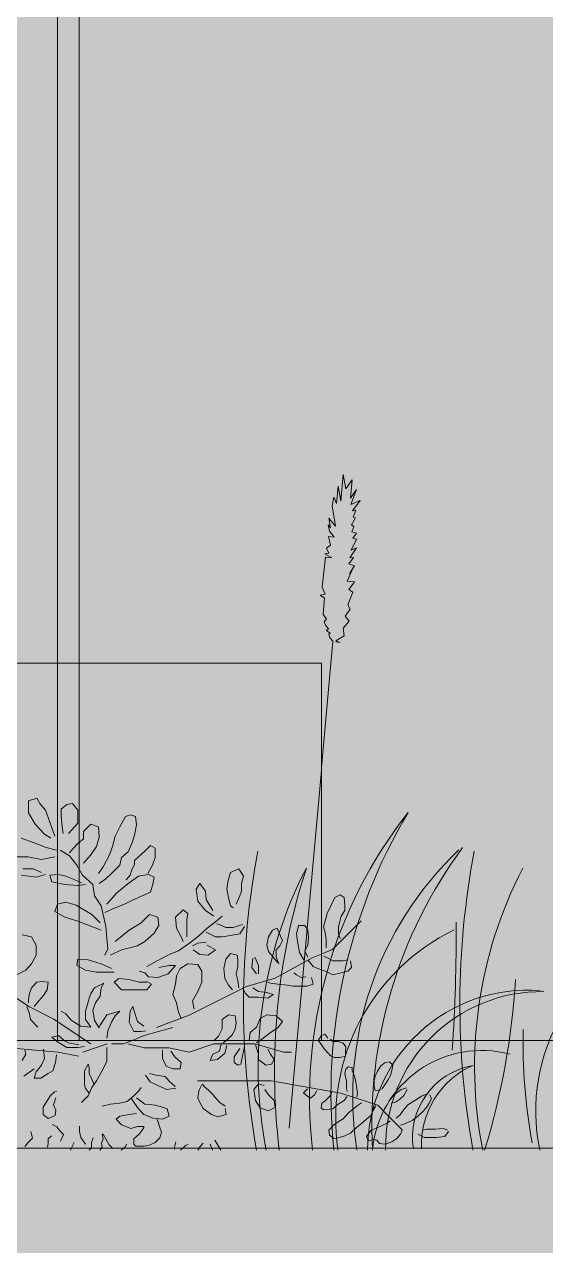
# Model space of a CAD drawing. Header units: centimetres. Extents: x -4381 to 5639, y -3920 to 4826.
# Drawn here: x 125.039 to 126.006, y 10.437 to 12.704 of the extents above; entities that cross this region are included whole.
import ezdxf
from ezdxf.xclip import XClip

# ---------------------------------------------------------------- set-up
doc = ezdxf.new("R2010")
doc.units = ezdxf.units.CM
doc.header["$MEASUREMENT"] = 0
doc.header["$XCLIPFRAME"] = 0
doc.set_wipeout_variables(frame=1)
doc.linetypes.add('Wipeout_Contour', pattern=[100, 0, -100])
for name, color, linetype, lineweight in [('0_Pen_No__1', 7, 'Continuous', 5), ('0_Pen_No__15', 214, 'Continuous', 5), ('Dalles_Pen_No__1', 7, 'Continuous', 5), ('Structural - Bearing_Pen_No__1', 7, 'Continuous', 5), ('Structural - Bearing_Pen_No__18', 9, 'Continuous', 5), ('Structural - Bearing_Pen_No__7', 7, 'Continuous', 5)]:
    doc.layers.add(name, color=color, linetype=linetype, lineweight=lineweight)
for name, color, linetype in [('Dalles', 7, 'Continuous'), ('Drawing & Figure', 7, 'Continuous'), ('Structural - Bearing', 7, 'Continuous')]:
    doc.layers.add(name, color=color, linetype=linetype)
for name, color, linetype, lineweight, true_color in [('MURS CLOTURE_Pen_No__181', 7, 'Continuous', 5, 0xddeaa8), ('Structural - Bearing_Pen_No__102', 7, 'Continuous', 5, 0xcccccc), ('Structural - Bearing_Pen_No__112', 7, 'Continuous', 5, 0xd5aaaa)]:
    doc.layers.add(name, color=color, linetype=linetype, lineweight=lineweight, true_color=true_color)

# ---------------------------------------------------------------- blocks, each defined once
blk = doc.blocks.new('Drawing_11_11', base_point=(474.0779, 10.6179))
at = {"color": 254, "linetype": 'Wipeout_Contour', "lineweight": 0, "ltscale": 1026.518215}
blk.add_wipeout([(125.1405, 13.7179), (125.1405, 11.5179), (125.5905, 11.5179), (125.5905, 10.8179), (128.2905, 10.8179), (128.2905, 10.6179), (131.6905, 10.6179), (131.6905, 13.7179)], dxfattribs=at).dxf.layer = 'Structural - Bearing'
at = {"layer": 'Structural - Bearing_Pen_No__112', "linetype": 'Continuous', "ltscale": 10}
blk.add_hatch(color=256, dxfattribs=at).paths.add_polyline_path([(125.1405, 13.7179), (125.1405, 11.5179), (125.5905, 11.5179), (125.5905, 10.8179), (128.2905, 10.8179), (128.2905, 10.6179), (131.6905, 10.6179), (131.6905, 13.7179)])
at = {"layer": '0_Pen_No__1', "linetype": 'Continuous', "ltscale": 10}
for p, q in [((125.6252, 11.0882), (125.6149, 11.083)), ((125.6322, 11.083), (125.6252, 11.0882)), ((125.6149, 11.083), (125.608, 11.0675)), ((125.6339, 11.0692), (125.6322, 11.083)), ((125.6339, 11.0588), (125.6339, 11.0692)), ((125.6643, 11.0399), (125.611, 10.9867)), ((125.6235, 11.0364), (125.627, 11.0484)), ((125.627, 11.0484), (125.6339, 11.0588)), ((125.6218, 11.0294), (125.6235, 11.0364)), ((125.6218, 11.0156), (125.6218, 11.0294)), ((125.6252, 11.007), (125.6218, 11.0156)), ((125.6114, 10.9655), (125.6028, 10.9707)), ((125.6201, 10.9655), (125.6114, 10.9655)), ((125.6304, 10.9655), (125.6201, 10.9655)), ((125.6391, 10.9672), (125.6304, 10.9655)), ((125.646, 10.9534), (125.6391, 10.9465)), ((125.6442, 10.9655), (125.646, 10.9534)), ((125.627, 10.9431), (125.6114, 10.9396)), ((125.6391, 10.9465), (125.627, 10.9431))]:
    blk.add_line(p, q, dxfattribs=at)
at = {"layer": '0_Pen_No__15', "linetype": 'Continuous', "ltscale": 10, "flags": 128}
blk.add_lwpolyline([(125.6116, 11.5588), (125.6058, 11.5655), (125.604, 11.5719), (125.6064, 11.5737), (125.5994, 11.5787), (125.6035, 11.582), (125.5977, 11.589), (125.5956, 11.595), (125.5998, 11.6008), (125.5933, 11.6087), (125.5958, 11.639), (125.5881, 11.6446), (125.5974, 11.6461), (125.5914, 11.6593), (125.5978, 11.7147), (125.6097, 11.7136), (125.5964, 11.721), (125.6038, 11.7223), (125.5996, 11.7316), (125.6069, 11.7375), (125.6035, 11.7533), (125.6137, 11.7523), (125.6051, 11.7633), (125.6026, 11.7751), (125.6071, 11.7695), (125.6042, 11.7875), (125.6163, 11.7727), (125.6101, 11.8102), (125.6134, 11.8264), (125.6183, 11.8148), (125.6214, 11.8466), (125.626, 11.8188), (125.6309, 11.8684), (125.6353, 11.8417), (125.6473, 11.8584), (125.644, 11.8248), (125.6554, 11.8408), (125.6448, 11.8125), (125.6622, 11.8204), (125.6482, 11.8008), (125.6544, 11.8025), (125.6489, 11.7894), (125.6533, 11.7878), (125.6462, 11.7748), (125.6504, 11.7718), (125.6466, 11.7618), (125.6553, 11.7595), (125.6486, 11.7501), (125.6555, 11.7482), (125.6454, 11.7277), (125.6551, 11.7322), (125.643, 11.714), (125.6495, 11.7141), (125.6413, 11.7027), (125.6519, 11.6987), (125.6426, 11.6847), (125.6473, 11.6917), (125.6383, 11.6706), (125.6514, 11.6693), (125.6413, 11.6552), (125.6484, 11.6501), (125.6395, 11.6264), (125.6437, 11.6182), (125.6344, 11.6052), (125.6419, 11.5961), (125.6303, 11.5833), (125.6327, 11.5689), (125.617, 11.5599), (125.6248, 11.5568), (125.6168, 11.5575)], dxfattribs=at)
at = {"color": 254, "linetype": 'Wipeout_Contour', "lineweight": 0, "ltscale": 503.032935}
blk.add_wipeout([(125.1005, 13.6779), (125.1005, 11.5179), (125.1405, 11.5179), (125.1405, 13.6779)], dxfattribs=at).dxf.layer = 'Structural - Bearing'
at = {"color": 254, "linetype": 'Wipeout_Contour', "lineweight": 0, "ltscale": 493.826458}
blk.add_wipeout([(117.9905, 10.6179), (127.9905, 10.6179), (127.9905, 10.8179), (117.9905, 10.8179)], dxfattribs=at).dxf.layer = 'Structural - Bearing'
at = {"layer": 'Dalles', "linetype": 'Continuous', "lineweight": 0, "ltscale": 10, "true_color": 0x000000}
blk.add_hatch(color=18, dxfattribs=at).paths.add_polyline_path([(128.2905, 10.6179), (117.6905, 10.6179), (117.6905, 10.3179), (128.2905, 10.3179)])
at = {"layer": 'Structural - Bearing_Pen_No__102', "linetype": 'Continuous', "ltscale": 10}
blk.add_hatch(color=256, dxfattribs=at).paths.add_polyline_path([(117.9905, 10.6179), (127.9905, 10.6179), (127.9905, 10.8179), (117.9905, 10.8179)])
at = {"layer": 'Structural - Bearing_Pen_No__18', "linetype": 'Continuous', "ltscale": 10}
blk.add_hatch(color=256, dxfattribs=at).paths.add_polyline_path([(125.1005, 13.6779), (125.1005, 11.5179), (125.1405, 11.5179), (125.1405, 13.6779)])
at = {"layer": '0_Pen_No__1', "linetype": 'Continuous', "ltscale": 10}
for p, q in [((125.6071, 10.8201), (125.6122, 10.8161)), ((125.6122, 10.8161), (125.6214, 10.8161)), ((125.6214, 10.8161), (125.6306, 10.813)), ((125.6306, 10.813), (125.6357, 10.8058)), ((125.1015, 10.7964), (125.0103, 10.804)), ((125.0347, 10.7806), (125.0416, 10.7927)), ((125.0416, 10.7927), (125.0399, 10.7996)), ((125.0762, 10.7841), (125.0744, 10.8014)), ((125.0986, 10.791), (125.0969, 10.7772)), ((125.1395, 10.7888), (125.1015, 10.7964)), ((125.1176, 10.8048), (125.1383, 10.8048)), ((125.1918, 10.8048), (125.1918, 10.7789)), ((125.3068, 10.804), (125.2612, 10.804)), ((125.2955, 10.7841), (125.2955, 10.7996)), ((125.3449, 10.7964), (125.3068, 10.804)), ((125.311, 10.7979), (125.3179, 10.7875)), ((125.3835, 10.7806), (125.3887, 10.7927)), ((125.3887, 10.7927), (125.4008, 10.7979)), ((125.4111, 10.7945), (125.3973, 10.7824)), ((125.4284, 10.7875), (125.4388, 10.8031)), ((125.4733, 10.7824), (125.4733, 10.7927)), ((125.4906, 10.8014), (125.4957, 10.7927)), ((125.4957, 10.7927), (125.5027, 10.7824)), ((125.535, 10.7964), (125.5198, 10.7964)), ((125.603, 10.7945), (125.5958, 10.8017)), ((125.6071, 10.7894), (125.603, 10.7945)), ((125.6357, 10.8058), (125.6347, 10.7966)), ((125.6347, 10.7966), (125.6347, 10.7884)), ((125.0606, 10.7599), (125.071, 10.772)), ((125.071, 10.772), (125.0762, 10.7841)), ((125.0969, 10.7772), (125.0917, 10.7616)), ((125.1573, 10.7737), (125.1504, 10.7616)), ((125.159, 10.7685), (125.1573, 10.7737)), ((125.159, 10.7634), (125.159, 10.7685)), ((125.1918, 10.7789), (125.1815, 10.7582)), ((125.3024, 10.7703), (125.2955, 10.7841)), ((125.3144, 10.7651), (125.3024, 10.7703)), ((125.3179, 10.7875), (125.33, 10.7772)), ((125.33, 10.7772), (125.3283, 10.7651)), ((125.3973, 10.7824), (125.3835, 10.7806)), ((125.4284, 10.7772), (125.4284, 10.7875)), ((125.4353, 10.772), (125.4284, 10.7772)), ((125.4405, 10.7737), (125.4353, 10.772)), ((125.4439, 10.7893), (125.4405, 10.7737)), ((125.4871, 10.772), (125.4733, 10.7824)), ((125.4975, 10.7737), (125.4871, 10.772)), ((125.5027, 10.7824), (125.4975, 10.7737)), ((125.6153, 10.7863), (125.6071, 10.7894)), ((125.6245, 10.7863), (125.6153, 10.7863)), ((125.6347, 10.7884), (125.6245, 10.7863)), ((125.6398, 10.7689), (125.6357, 10.7648)), ((125.647, 10.7679), (125.6398, 10.7689)), ((125.647, 10.7607), (125.647, 10.7679)), ((125.7002, 10.771), (125.6941, 10.7607)), ((125.7084, 10.7771), (125.7002, 10.771)), ((125.7166, 10.7781), (125.7084, 10.7771)), ((125.7228, 10.772), (125.7166, 10.7781)), ((125.7207, 10.7618), (125.7228, 10.772)), ((125.0572, 10.7651), (125.0382, 10.7513)), ((125.0572, 10.7478), (125.0606, 10.7599)), ((125.0693, 10.7478), (125.0572, 10.7478)), ((125.0831, 10.7564), (125.0693, 10.7478)), ((125.0917, 10.7616), (125.0831, 10.7564)), ((125.1504, 10.7616), (125.1504, 10.753)), ((125.1504, 10.753), (125.1504, 10.7357)), ((125.159, 10.7564), (125.159, 10.7634)), ((125.1642, 10.7461), (125.159, 10.7564)), ((125.1677, 10.7374), (125.1642, 10.7461)), ((125.1815, 10.7582), (125.1729, 10.7426)), ((125.2723, 10.7408), (125.2638, 10.7535)), ((125.2836, 10.7535), (125.2709, 10.7563)), ((125.3005, 10.7507), (125.2836, 10.7535)), ((125.3075, 10.7422), (125.3005, 10.7507)), ((125.3283, 10.7651), (125.3144, 10.7651)), ((125.6357, 10.7648), (125.6337, 10.7566)), ((125.6337, 10.7566), (125.6347, 10.7505)), ((125.6347, 10.7505), (125.6368, 10.7423)), ((125.6511, 10.7536), (125.647, 10.7607)), ((125.6531, 10.7474), (125.6511, 10.7536)), ((125.6542, 10.7402), (125.6531, 10.7474)), ((125.69, 10.7515), (125.688, 10.7433)), ((125.6941, 10.7607), (125.69, 10.7515)), ((125.7135, 10.7443), (125.7187, 10.7525)), ((125.7187, 10.7525), (125.7207, 10.7618)), ((125.0877, 10.7154), (125.0947, 10.7225)), ((125.0947, 10.7225), (125.0989, 10.7239)), ((125.1504, 10.7357), (125.1521, 10.7288)), ((125.1521, 10.7288), (125.159, 10.7202)), ((125.1642, 10.7305), (125.1573, 10.715)), ((125.1729, 10.7426), (125.1642, 10.7305)), ((125.2506, 10.7236), (125.2419, 10.715)), ((125.2557, 10.7305), (125.2506, 10.7236)), ((125.2878, 10.7337), (125.2723, 10.7408)), ((125.3033, 10.7267), (125.2878, 10.7337)), ((125.3202, 10.7295), (125.3033, 10.7267)), ((125.3188, 10.7323), (125.3075, 10.7422)), ((125.4133, 10.7431), (125.3601, 10.7431)), ((125.3611, 10.7112), (125.3625, 10.7239)), ((125.3625, 10.7239), (125.3639, 10.7267)), ((125.3639, 10.7267), (125.3681, 10.7352)), ((125.3737, 10.7309), (125.3695, 10.7366)), ((125.3808, 10.7253), (125.3737, 10.7309)), ((125.3892, 10.7168), (125.3808, 10.7253)), ((125.497, 10.7431), (125.4133, 10.7431)), ((125.4647, 10.7271), (125.4733, 10.7374)), ((125.4681, 10.7063), (125.4647, 10.7271)), ((125.4733, 10.7374), (125.4837, 10.734)), ((125.4854, 10.7271), (125.4923, 10.7167)), ((125.6262, 10.7203), (125.497, 10.7431)), ((125.5569, 10.7208), (125.5641, 10.7279)), ((125.5815, 10.7249), (125.5774, 10.7167)), ((125.6071, 10.7157), (125.6102, 10.7228)), ((125.6368, 10.7423), (125.6368, 10.7341)), ((125.6368, 10.7341), (125.6368, 10.7269)), ((125.6368, 10.7269), (125.6388, 10.7228)), ((125.6552, 10.7331), (125.6542, 10.7402)), ((125.6572, 10.7197), (125.6552, 10.7331)), ((125.688, 10.7433), (125.688, 10.732)), ((125.688, 10.732), (125.69, 10.7249)), ((125.69, 10.7249), (125.7013, 10.7259)), ((125.7023, 10.7279), (125.7084, 10.7361)), ((125.7084, 10.7361), (125.7135, 10.7443)), ((125.7381, 10.7269), (125.7289, 10.7197)), ((125.7484, 10.73), (125.7381, 10.7269)), ((125.7494, 10.7269), (125.7432, 10.7157)), ((125.0736, 10.6943), (125.082, 10.707)), ((125.082, 10.707), (125.0877, 10.7154)), ((125.0975, 10.7112), (125.0933, 10.6985)), ((125.1573, 10.715), (125.1452, 10.7029)), ((125.1988, 10.6994), (125.1832, 10.696)), ((125.216, 10.7012), (125.1988, 10.6994)), ((125.2298, 10.7046), (125.216, 10.7012)), ((125.2419, 10.715), (125.2298, 10.7046)), ((125.2436, 10.7012), (125.2367, 10.7115)), ((125.2506, 10.6908), (125.2436, 10.7012)), ((125.2471, 10.7115), (125.2626, 10.6994)), ((125.2626, 10.6994), (125.2816, 10.6977)), ((125.3653, 10.7013), (125.3611, 10.7112)), ((125.3709, 10.6914), (125.3653, 10.7013)), ((125.3935, 10.7112), (125.3892, 10.7168)), ((125.4019, 10.7027), (125.3935, 10.7112)), ((125.4118, 10.6957), (125.4019, 10.7027)), ((125.4768, 10.6925), (125.4681, 10.7063)), ((125.4923, 10.7167), (125.5027, 10.7063)), ((125.5027, 10.7063), (125.5044, 10.6942)), ((125.5651, 10.7136), (125.5569, 10.7208)), ((125.5702, 10.7105), (125.5651, 10.7136)), ((125.5774, 10.7167), (125.5702, 10.7105)), ((125.5897, 10.6921), (125.5907, 10.7013)), ((125.5907, 10.7013), (125.5968, 10.7054)), ((125.5968, 10.7054), (125.602, 10.7105)), ((125.602, 10.7105), (125.6071, 10.7157)), ((125.6327, 10.7064), (125.6214, 10.6993)), ((125.6947, 10.6975), (125.6262, 10.7203)), ((125.6378, 10.7136), (125.6327, 10.7064)), ((125.6562, 10.7126), (125.6572, 10.7197)), ((125.6572, 10.6972), (125.6644, 10.7023)), ((125.7228, 10.7136), (125.7156, 10.7054)), ((125.7279, 10.7034), (125.7197, 10.7013)), ((125.7289, 10.7197), (125.7228, 10.7136)), ((125.735, 10.7085), (125.7279, 10.7034)), ((125.7432, 10.7157), (125.735, 10.7085)), ((125.7637, 10.7064), (125.7504, 10.6982)), ((125.776, 10.7146), (125.7637, 10.7064)), ((125.7862, 10.7187), (125.776, 10.7146)), ((125.7903, 10.7013), (125.7852, 10.6931)), ((125.7944, 10.7095), (125.7903, 10.7013)), ((125.7913, 10.7167), (125.7944, 10.7095)), ((125.0736, 10.6802), (125.0736, 10.6943)), ((125.0834, 10.6731), (125.0736, 10.6802)), ((125.0961, 10.6787), (125.0834, 10.6731)), ((125.0933, 10.6985), (125.0975, 10.6886)), ((125.0975, 10.6886), (125.0961, 10.6787)), ((125.216, 10.677), (125.2091, 10.6718)), ((125.2333, 10.6804), (125.216, 10.677)), ((125.2471, 10.6822), (125.2333, 10.6804)), ((125.2609, 10.6804), (125.2506, 10.6908)), ((125.2782, 10.6735), (125.2609, 10.6804)), ((125.2816, 10.6977), (125.2955, 10.6942)), ((125.2955, 10.6942), (125.3041, 10.6908)), ((125.3075, 10.677), (125.2955, 10.6718)), ((125.3041, 10.6908), (125.3075, 10.677)), ((125.3864, 10.6802), (125.3709, 10.6914)), ((125.3977, 10.6759), (125.3864, 10.6802)), ((125.4132, 10.6802), (125.3977, 10.6759)), ((125.4118, 10.6914), (125.4132, 10.6802)), ((125.4923, 10.6873), (125.4768, 10.6925)), ((125.5044, 10.6942), (125.4923, 10.6873)), ((125.5948, 10.689), (125.5897, 10.6921)), ((125.6112, 10.6911), (125.5948, 10.689)), ((125.6214, 10.6993), (125.6112, 10.6911)), ((125.6306, 10.6726), (125.6409, 10.6839)), ((125.6409, 10.6839), (125.6491, 10.69)), ((125.6491, 10.69), (125.6572, 10.6972)), ((125.6818, 10.6788), (125.6736, 10.6716)), ((125.6869, 10.689), (125.6818, 10.6788)), ((125.691, 10.6962), (125.6869, 10.689)), ((125.7099, 10.6823), (125.6947, 10.6975)), ((125.7403, 10.6518), (125.7099, 10.6823)), ((125.7361, 10.6798), (125.7289, 10.6736)), ((125.7422, 10.688), (125.7361, 10.6798)), ((125.7504, 10.6982), (125.7422, 10.688)), ((125.777, 10.6849), (125.7688, 10.6767)), ((125.7852, 10.6931), (125.777, 10.6849)), ((125.0989, 10.6576), (125.0905, 10.6618)), ((125.106, 10.6491), (125.0989, 10.6576)), ((125.1412, 10.6491), (125.1412, 10.659)), ((125.2091, 10.6718), (125.2195, 10.6614)), ((125.2195, 10.6614), (125.2367, 10.6545)), ((125.2367, 10.6545), (125.2488, 10.658)), ((125.2488, 10.658), (125.2609, 10.658)), ((125.2609, 10.6562), (125.2575, 10.6511)), ((125.2609, 10.658), (125.2609, 10.6562)), ((125.2955, 10.6718), (125.2782, 10.6735)), ((125.2868, 10.6683), (125.2851, 10.6718)), ((125.2903, 10.6562), (125.2868, 10.6683)), ((125.2937, 10.6476), (125.2903, 10.6562)), ((125.604, 10.6511), (125.6132, 10.6614)), ((125.6132, 10.6614), (125.6214, 10.6665)), ((125.6214, 10.6665), (125.6306, 10.6726)), ((125.6552, 10.6562), (125.6439, 10.646)), ((125.6644, 10.6634), (125.6552, 10.6562)), ((125.6736, 10.6716), (125.6644, 10.6634)), ((125.6828, 10.6511), (125.6921, 10.6552)), ((125.6921, 10.6552), (125.7043, 10.6603)), ((125.7043, 10.6603), (125.7125, 10.6644)), ((125.7125, 10.6644), (125.7176, 10.6685)), ((125.7463, 10.6634), (125.7371, 10.6603)), ((125.7586, 10.6695), (125.7463, 10.6634)), ((125.7688, 10.6767), (125.7586, 10.6695)), ((125.8159, 10.6542), (125.8016, 10.6532)), ((125.8251, 10.6511), (125.8159, 10.6542)), ((125.0538, 10.6364), (125.0454, 10.628)), ((125.051, 10.6491), (125.0538, 10.6364)), ((125.0891, 10.6407), (125.0834, 10.635)), ((125.0834, 10.635), (125.0834, 10.6266)), ((125.1116, 10.6435), (125.106, 10.6491)), ((125.106, 10.6308), (125.1116, 10.6435)), ((125.144, 10.6379), (125.1412, 10.6491)), ((125.1525, 10.6252), (125.144, 10.6379)), ((125.1666, 10.6368), (125.1638, 10.6283)), ((125.1849, 10.6353), (125.1821, 10.6269)), ((125.1849, 10.6438), (125.1835, 10.6438)), ((125.1835, 10.6438), (125.1849, 10.6353)), ((125.1905, 10.6339), (125.1849, 10.6438)), ((125.1962, 10.6241), (125.1905, 10.6339)), ((125.2523, 10.6441), (125.2419, 10.6355)), ((125.2419, 10.6355), (125.2419, 10.6251)), ((125.2575, 10.6511), (125.2523, 10.6441)), ((125.2816, 10.6286), (125.2903, 10.6372)), ((125.2903, 10.6372), (125.2937, 10.6476)), ((125.4033, 10.6142), (125.3923, 10.6325)), ((125.605, 10.6419), (125.604, 10.6511)), ((125.6132, 10.6357), (125.605, 10.6419)), ((125.6214, 10.6368), (125.6132, 10.6357)), ((125.6337, 10.6409), (125.6214, 10.6368)), ((125.6439, 10.646), (125.6337, 10.6409)), ((125.6736, 10.6398), (125.6828, 10.6511)), ((125.6777, 10.6316), (125.6736, 10.6398)), ((125.6869, 10.6337), (125.6777, 10.6316)), ((125.6931, 10.6327), (125.6869, 10.6337)), ((125.6982, 10.6265), (125.6931, 10.6327)), ((125.7299, 10.6357), (125.7207, 10.6296)), ((125.7371, 10.6439), (125.7299, 10.6357)), ((125.7402, 10.6511), (125.7371, 10.6439)), ((125.7811, 10.6378), (125.7699, 10.6439)), ((125.7862, 10.6532), (125.778, 10.6511)), ((125.8036, 10.6378), (125.7811, 10.6378)), ((125.8016, 10.6532), (125.7862, 10.6532)), ((125.819, 10.6398), (125.8036, 10.6378)), ((125.8262, 10.6491), (125.819, 10.6398)), ((125.0454, 10.628), (125.0398, 10.6209)), ((125.0834, 10.6266), (125.082, 10.6195)), ((125.1271, 10.6198), (125.1243, 10.6142)), ((125.1314, 10.6283), (125.1271, 10.6198)), ((125.1638, 10.6184), (125.1595, 10.6142)), ((125.1638, 10.6283), (125.1638, 10.6184)), ((125.1835, 10.6198), (125.1793, 10.6142)), ((125.1821, 10.6269), (125.1835, 10.6198)), ((125.2032, 10.617), (125.1962, 10.6241)), ((125.2258, 10.6198), (125.2187, 10.6142)), ((125.2286, 10.6255), (125.2258, 10.6198)), ((125.2419, 10.6251), (125.2454, 10.6217)), ((125.2454, 10.6217), (125.2609, 10.6217)), ((125.2609, 10.6217), (125.2713, 10.6234)), ((125.2713, 10.6234), (125.2816, 10.6286)), ((125.3202, 10.6294), (125.3174, 10.6195)), ((125.3174, 10.6195), (125.3174, 10.6153)), ((125.3371, 10.6223), (125.329, 10.6142)), ((125.3427, 10.6252), (125.3371, 10.6223)), ((125.3653, 10.6212), (125.3611, 10.6142)), ((125.3709, 10.6269), (125.3653, 10.6212)), ((125.3838, 10.6255), (125.3881, 10.6142)), ((125.7084, 10.6255), (125.6982, 10.6265)), ((125.7207, 10.6296), (125.7084, 10.6255))]:
    blk.add_line(p, q, dxfattribs=at)
for centre, radius, start, end in [((126.631, 10.7192), 1.0231, 149.3255, 185.8883), ((126.5463, 10.664), 0.8624, 143.5842, 183.3095), ((126.2784, 10.7136), 0.6301, 133.3945, 189.0738), ((127.3698, 10.8851), 1.5226, 169.2468, 190.2491), ((126.6779, 10.7694), 0.8034, 152.7073, 191.136), ((126.0075, 10.6717), 0.3908, 115.9347, 188.4586), ((122.9565, 11.0057), 2.8837, 355.903, 0.6361), ((126.339, 10.6869), 0.351, 106.6848, 191.9517), ((124.5936, 11.0128), 1.3593, 342.9492, 356.5512), ((125.974, 10.6133), 0.2982, 85.7403, 179.837), ((125.999, 10.6189), 0.2897, 89.2291, 180.9292), ((127.0279, 10.8161), 1.0635, 178.8205, 190.2047), ((125.8878, 10.5955), 0.2038, 75.0609, 174.7339), ((125.8957, 10.6373), 0.1364, 100.1696, 188.833), ((125.9358, 10.6251), 0.1599, 113.6494, 183.1056)]:
    blk.add_arc(centre, radius, start, end, dxfattribs=at)
at = {"layer": 'Dalles_Pen_No__1', "linetype": 'Continuous', "ltscale": 10}
blk.add_line((127.9905, 10.6179), (117.9905, 10.6179), dxfattribs=at)
at = {"color": 254, "linetype": 'Wipeout_Contour', "lineweight": 0, "ltscale": 502.732726}
blk.add_wipeout([(125.0005, 11.5179), (125.1005, 11.5179), (125.1005, 13.5779), (125.0005, 13.5779)], dxfattribs=at).dxf.layer = 'Structural - Bearing'
at = {"layer": 'Structural - Bearing_Pen_No__18', "linetype": 'Continuous', "ltscale": 10}
blk.add_hatch(color=256, dxfattribs=at).paths.add_polyline_path([(125.0005, 11.5179), (125.1005, 11.5179), (125.1005, 13.5779), (125.0005, 13.5779)])
at = {"color": 254, "linetype": 'Wipeout_Contour', "lineweight": 0, "ltscale": 608.336316}
blk.add_wipeout([(117.6905, 10.8179), (118.939, 10.8179), (125.5905, 10.8179), (125.5905, 11.5179), (117.6905, 11.5179)], dxfattribs=at).dxf.layer = 'Structural - Bearing'
at = {"layer": 'MURS CLOTURE_Pen_No__181', "linetype": 'Continuous', "lineweight": 0, "ltscale": 10, "true_color": 0xdfe9b8}
h = blk.add_hatch(color=254, dxfattribs=at)
h.paths.add_polyline_path([(125.8201, 10.6363), (125.8159, 10.6542), (125.8032, 10.683), (125.7791, 10.733), (125.7464, 10.7657), (125.6517, 10.8096), (125.5901, 10.827), (125.5817, 10.8168), (125.5389, 10.8077), (125.4665, 10.8116), (125.5057, 10.8347), (125.5174, 10.8521), (125.4888, 10.8653), (125.418, 10.8653), (125.3307, 10.8173), (125.3539, 10.8474), (125.409, 10.8784), (125.4888, 10.9068), (125.5932, 10.9206), (125.6428, 10.9502), (125.6715, 11.0032), (125.6715, 11.0626), (125.6373, 11.0968), (125.608, 11.0675), (125.5433, 11.0419), (125.4954, 11.0158), (125.4219, 10.986), (125.4142, 10.9963), (125.4474, 11.0294), (125.4365, 11.0514), (125.4422, 11.0858), (125.4422, 11.1283), (125.43, 11.1334), (125.3703, 11.116), (125.3482, 11.0752), (125.3196, 11.0467), (125.3031, 10.9752), (125.2685, 10.9705), (125.2685, 11.0071), (125.2808, 11.0299), (125.2758, 11.0504), (125.262, 11.0426), (125.2128, 11.0316), (125.2128, 11.0505), (125.2549, 11.0695), (125.2816, 11.0962), (125.2799, 11.121), (125.2928, 11.1642), (125.2592, 11.1848), (125.2541, 11.2089), (125.2506, 11.2321), (125.2395, 11.2511), (125.216, 11.2143), (125.193, 11.2027), (125.1775, 11.2278), (125.134, 11.2504), (125.0759, 11.2674), (125.034, 11.2568), (125.0105, 11.1951), (125.0105, 11.1528), (125.0513, 11.1222), (125.0854, 11.1048), (125.1678, 11.096), (125.1362, 11.0772), (125.1003, 11.0709), (125.0952, 11.0571), (125.1264, 11.0429), (125.165, 11.0289), (125.1861, 11.0092), (125.1758, 10.9705), (125.1336, 10.9705), (125.1418, 10.9468), (125.1672, 10.9214), (125.1556, 10.8826), (125.149, 10.8441), (125.1, 10.893), (125.0819, 10.9167), (125.0682, 10.9361), (125.0622, 10.9602), (125.0606, 10.9759), (125.0568, 11.0017), (125.0389, 11.023), (124.9924, 11.0351), (124.9583, 11.0286), (124.9673, 11.065), (124.9438, 11.1), (124.9038, 11.1401), (124.841, 11.159), (124.8048, 11.175), (124.7196, 11.2193), (124.6946, 11.175), (124.6859, 11.1279), (124.7489, 11.1108), (124.7265, 11.0724), (124.7342, 11.0247), (124.7879, 10.9507), (124.819, 10.9448), (124.8869, 10.9615), (124.9162, 10.9675), (124.9035, 10.9258), (124.8978, 10.9143), (124.9342, 10.9143), (124.9549, 10.9125), (124.9712, 10.8918), (124.9816, 10.878), (124.9682, 10.8793), (124.9821, 10.8724), (124.9468, 10.8724), (124.8625, 10.8724), (124.7738, 10.8466), (124.7592, 10.7872), (124.7489, 10.7209), (124.7953, 10.701), (124.8362, 10.696), (124.8644, 10.696), (124.9063, 10.7083), (125.0423, 10.6957), (125.0109, 10.6734), (124.9513, 10.6527), (124.9513, 10.6134), (125.1139, 10.6134), (125.1275, 10.6041), (125.1897, 10.6015), (125.3076, 10.6134), (125.3702, 10.6134), (125.3815, 10.6134), (125.4193, 10.6541), (125.4183, 10.6578), (125.4478, 10.6932), (125.4824, 10.6702), (125.5356, 10.7084), (125.5796, 10.6863), (125.6035, 10.6302), (125.6923, 10.6203), (125.7714, 10.6261)])
h.paths.add_polyline_path([(125.4023, 10.6647), (125.3923, 10.6325), (125.3556, 10.6446), (125.3284, 10.6719), (125.3284, 10.7214), (125.3413, 10.7307), (125.3485, 10.725), (125.3635, 10.6905)], flags=0)
h.paths.add_polyline_path([(125.1395, 10.7888), (125.1155, 10.7478), (125.0989, 10.7239), (125.0652, 10.7239), (125.0742, 10.7526), (125.0917, 10.7616)], flags=0)
at = {"layer": 'Structural - Bearing_Pen_No__102', "linetype": 'Continuous', "ltscale": 10}
blk.add_hatch(color=256, dxfattribs=at).paths.add_polyline_path([(117.6905, 10.8179), (118.939, 10.8179), (125.5905, 10.8179), (125.5905, 11.5179), (117.6905, 11.5179)])
at = {"layer": '0_Pen_No__1', "linetype": 'Continuous', "ltscale": 10}
for p, q in [((125.6116, 11.5588), (125.5306, 10.6553)), ((125.0623, 11.2679), (125.0468, 11.2627)), ((125.0675, 11.2575), (125.0623, 11.2679)), ((125.0468, 11.2627), (125.0468, 11.2402)), ((125.0779, 11.2454), (125.0675, 11.2575)), ((125.0865, 11.223), (125.0779, 11.2454)), ((125.1176, 11.2558), (125.1072, 11.2471)), ((125.1072, 11.2471), (125.1072, 11.235)), ((125.128, 11.2575), (125.1176, 11.2558)), ((125.1383, 11.2454), (125.128, 11.2575)), ((125.1383, 11.2212), (125.1383, 11.2454)), ((125.0468, 11.2402), (125.0589, 11.2195)), ((125.0952, 11.197), (125.0865, 11.223)), ((125.1072, 11.235), (125.109, 11.2143)), ((125.1211, 11.2022), (125.1383, 11.2212)), ((125.216, 11.2143), (125.2264, 11.2333)), ((125.2264, 11.2333), (125.235, 11.2368)), ((125.235, 11.2368), (125.2454, 11.2333)), ((125.2454, 11.2333), (125.2471, 11.2178)), ((125.0589, 11.2195), (125.0762, 11.2005)), ((125.0762, 11.2005), (125.0882, 11.1936)), ((125.109, 11.2143), (125.1107, 11.2022)), ((125.1625, 11.2195), (125.1487, 11.2057)), ((125.1487, 11.2057), (125.1487, 11.1919)), ((125.1763, 11.2143), (125.1625, 11.2195)), ((125.178, 11.1953), (125.1763, 11.2143)), ((125.2074, 11.197), (125.216, 11.2143)), ((125.2436, 11.1988), (125.2385, 11.1832)), ((125.2471, 11.2178), (125.2436, 11.1988)), ((125.0572, 11.1849), (125.033, 11.1936)), ((125.0796, 11.1763), (125.0572, 11.1849)), ((125.0986, 11.1711), (125.0796, 11.1763)), ((125.1383, 11.1832), (125.128, 11.1728)), ((125.1487, 11.1919), (125.1383, 11.1832)), ((125.1625, 11.1625), (125.1729, 11.178)), ((125.1729, 11.178), (125.178, 11.1953)), ((125.197, 11.1625), (125.2022, 11.178)), ((125.2022, 11.178), (125.2074, 11.197)), ((125.2385, 11.1832), (125.2316, 11.1677)), ((125.273, 11.1798), (125.2626, 11.1694)), ((125.2816, 11.1746), (125.273, 11.1798)), ((125.0209, 11.159), (125.0451, 11.159)), ((125.0451, 11.159), (125.071, 11.1538)), ((125.071, 11.1538), (125.0952, 11.159)), ((125.1228, 11.1608), (125.1055, 11.1711)), ((125.128, 11.1728), (125.1228, 11.1659)), ((125.1366, 11.1435), (125.1228, 11.1608)), ((125.1487, 11.1469), (125.1625, 11.1625)), ((125.1849, 11.14), (125.197, 11.1625)), ((125.2195, 11.1573), (125.216, 11.1435)), ((125.2316, 11.1677), (125.2195, 11.1573)), ((125.2626, 11.1694), (125.2436, 11.1521)), ((125.2765, 11.1435), (125.2816, 11.1573)), ((125.2816, 11.1573), (125.2816, 11.1746)), ((125.0554, 11.1366), (125.0364, 11.1366)), ((125.071, 11.1297), (125.0554, 11.1366)), ((125.147, 11.1245), (125.1366, 11.1435)), ((125.1763, 11.1279), (125.1849, 11.14)), ((125.216, 11.1435), (125.2005, 11.1279)), ((125.2385, 11.1348), (125.235, 11.1245)), ((125.2436, 11.1452), (125.2385, 11.1348)), ((125.2436, 11.1521), (125.2436, 11.1452)), ((125.2678, 11.1279), (125.2765, 11.1435)), ((125.437, 11.1366), (125.4215, 11.1297)), ((125.4457, 11.1227), (125.437, 11.1366)), ((125.033, 11.1245), (125.0606, 11.121)), ((125.0606, 11.121), (125.0779, 11.1262)), ((125.1021, 11.1262), (125.0865, 11.1245)), ((125.0865, 11.1245), (125.09, 11.1124)), ((125.09, 11.1124), (125.1141, 11.1072)), ((125.1159, 11.1227), (125.1021, 11.1262)), ((125.128, 11.1176), (125.1159, 11.1227)), ((125.1452, 11.1106), (125.128, 11.1176)), ((125.1659, 11.1072), (125.147, 11.1245)), ((125.1901, 11.1176), (125.178, 11.1089)), ((125.2005, 11.1279), (125.1901, 11.1176)), ((125.2108, 11.0916), (125.2316, 11.1089)), ((125.235, 11.1245), (125.2281, 11.1158)), ((125.2316, 11.1089), (125.2506, 11.1227)), ((125.2506, 11.1227), (125.2695, 11.1262)), ((125.2695, 11.1262), (125.2799, 11.121)), ((125.2782, 11.1106), (125.273, 11.0934)), ((125.2799, 11.121), (125.2782, 11.1106)), ((125.3645, 11.1089), (125.3576, 11.0986)), ((125.3749, 11.0951), (125.3645, 11.1089)), ((125.4163, 11.1124), (125.4146, 11.0986)), ((125.4215, 11.1297), (125.4163, 11.1124)), ((125.4422, 11.1089), (125.4457, 11.1227)), ((125.4422, 11.0951), (125.4422, 11.1089)), ((125.1141, 11.1072), (125.1383, 11.1055)), ((125.1383, 11.1055), (125.1521, 11.1072)), ((125.1694, 11.0865), (125.1659, 11.1072)), ((125.1815, 11.0675), (125.1694, 11.0865)), ((125.1918, 11.0709), (125.2108, 11.0916)), ((125.2575, 11.0865), (125.2385, 11.0778)), ((125.273, 11.0934), (125.2575, 11.0865)), ((125.3576, 11.0986), (125.3611, 11.0761)), ((125.3766, 11.0795), (125.3749, 11.0951)), ((125.4146, 11.0986), (125.418, 11.083)), ((125.4319, 11.0709), (125.4388, 11.0865)), ((125.4388, 11.0865), (125.4422, 11.0951)), ((125.1003, 11.0709), (125.0952, 11.0571)), ((125.1159, 11.0744), (125.1003, 11.0709)), ((125.1349, 11.0692), (125.1159, 11.0744)), ((125.1642, 11.0519), (125.1349, 11.0692)), ((125.1849, 11.0519), (125.1815, 11.0675)), ((125.2074, 11.064), (125.1884, 11.0554)), ((125.2247, 11.0709), (125.2074, 11.064)), ((125.2385, 11.0778), (125.2247, 11.0709)), ((125.3611, 11.0761), (125.3749, 11.0588)), ((125.3887, 11.0588), (125.3766, 11.0795)), ((125.418, 11.083), (125.4215, 11.0675)), ((125.4215, 11.0675), (125.4267, 11.064)), ((125.608, 11.0675), (125.6011, 11.0536)), ((125.0952, 11.0571), (125.1141, 11.0467)), ((125.1141, 11.0467), (125.1366, 11.0398)), ((125.1366, 11.0398), (125.159, 11.0312)), ((125.1798, 11.0364), (125.1642, 11.0519)), ((125.1901, 11.0294), (125.1849, 11.0519)), ((125.2557, 11.0364), (125.2713, 11.0519)), ((125.2713, 11.0519), (125.2868, 11.0467)), ((125.2868, 11.0467), (125.2885, 11.0312)), ((125.3334, 11.0605), (125.3196, 11.0467)), ((125.3196, 11.0467), (125.3214, 11.026)), ((125.3421, 11.0536), (125.3334, 11.0605)), ((125.3403, 11.0415), (125.3421, 11.0536)), ((125.3403, 11.0277), (125.3403, 11.0415)), ((125.3749, 11.0588), (125.3904, 11.0484)), ((125.406, 11.0484), (125.3939, 11.0381)), ((125.5976, 11.0415), (125.5942, 11.0294)), ((125.6011, 11.0536), (125.5976, 11.0415)), ((125.159, 11.0312), (125.1815, 11.0225)), ((125.1918, 11.007), (125.1901, 11.0294)), ((125.2074, 11.0018), (125.2333, 11.0225)), ((125.2333, 11.0225), (125.2557, 11.0364)), ((125.2799, 11.0173), (125.2626, 11.0018)), ((125.2885, 11.0312), (125.2799, 11.0173)), ((125.3214, 11.026), (125.33, 11.0104)), ((125.3403, 11.0104), (125.3403, 11.0277)), ((125.3783, 11.026), (125.3628, 11.0122)), ((125.3939, 11.0104), (125.3766, 11.0191)), ((125.3939, 11.0381), (125.3783, 11.026)), ((125.4008, 11.0329), (125.3956, 11.0346)), ((125.4129, 11.0277), (125.4008, 11.0329)), ((125.4267, 11.0277), (125.4129, 11.0277)), ((125.4439, 11.0329), (125.4267, 11.0277)), ((125.4474, 11.0294), (125.4388, 11.0156)), ((125.4992, 11.0225), (125.4923, 11.0104)), ((125.5078, 11.026), (125.4992, 11.0225)), ((125.5147, 11.0104), (125.5078, 11.026)), ((125.5475, 11.0312), (125.5441, 11.0156)), ((125.5596, 11.0312), (125.5475, 11.0312)), ((125.5648, 11.0225), (125.5596, 11.0312)), ((125.5665, 11.0087), (125.5648, 11.0225)), ((125.5942, 11.0294), (125.5976, 11.0156)), ((125.052, 11.0104), (125.0347, 11.0139)), ((125.0606, 10.9949), (125.052, 11.0104)), ((125.0606, 10.9759), (125.0606, 10.9949)), ((125.1936, 10.988), (125.1918, 11.007)), ((125.2626, 11.0018), (125.2488, 10.9932)), ((125.3455, 10.9983), (125.3248, 10.9845)), ((125.33, 11.0104), (125.3334, 11.0018)), ((125.3628, 11.0122), (125.3455, 10.9983)), ((125.3611, 10.9983), (125.3507, 10.9932)), ((125.3766, 11.0001), (125.3611, 10.9983)), ((125.3783, 10.9949), (125.3939, 10.9862)), ((125.406, 11.0104), (125.3939, 11.0104)), ((125.418, 11.0122), (125.406, 11.0104)), ((125.4388, 11.0156), (125.418, 11.0122)), ((125.4923, 11.0104), (125.4888, 10.9949)), ((125.4888, 10.9949), (125.4923, 10.9828)), ((125.513, 10.9932), (125.5182, 11.0035)), ((125.5182, 11.0035), (125.5147, 11.0104)), ((125.5441, 11.0156), (125.5458, 11.0018)), ((125.5458, 11.0018), (125.5493, 10.9811)), ((125.5596, 10.9845), (125.5648, 10.9949)), ((125.5648, 10.9949), (125.5665, 11.0087)), ((125.5976, 11.0156), (125.5993, 11.0035)), ((125.5993, 11.0035), (125.5993, 10.9897)), ((125.052, 10.9603), (125.0606, 10.9759)), ((125.1884, 10.9759), (125.1936, 10.988)), ((125.2195, 10.9862), (125.1988, 10.9759)), ((125.2488, 10.9932), (125.2195, 10.9862)), ((125.3075, 10.9776), (125.2851, 10.9655)), ((125.3248, 10.9845), (125.3075, 10.9776)), ((125.3645, 10.9776), (125.3524, 10.9862)), ((125.3801, 10.9759), (125.3645, 10.9776)), ((125.3939, 10.9862), (125.3801, 10.9759)), ((125.4215, 10.9793), (125.4129, 10.969)), ((125.4336, 10.9759), (125.4215, 10.9793)), ((125.4353, 10.9672), (125.4336, 10.9759)), ((125.4664, 10.9724), (125.4733, 10.9569)), ((125.4923, 10.9828), (125.4975, 10.9759)), ((125.4975, 10.9759), (125.5096, 10.9621)), ((125.573, 10.9714), (125.5046, 10.9334)), ((125.5061, 10.9862), (125.513, 10.9932)), ((125.5061, 10.9724), (125.5061, 10.9862)), ((125.5113, 10.9603), (125.5061, 10.9724)), ((125.5493, 10.9811), (125.5579, 10.9672)), ((125.5648, 10.9724), (125.5596, 10.9845)), ((125.611, 10.9867), (125.573, 10.9714)), ((125.6028, 10.9707), (125.5942, 10.9742)), ((125.0416, 10.9482), (125.052, 10.9603)), ((125.1383, 10.969), (125.1366, 10.9569)), ((125.1366, 10.9569), (125.1521, 10.9482)), ((125.1573, 10.9672), (125.1383, 10.969)), ((125.1815, 10.9603), (125.1573, 10.9672)), ((125.2005, 10.9517), (125.1815, 10.9603)), ((125.2851, 10.9655), (125.2661, 10.9551)), ((125.2885, 10.9534), (125.3075, 10.9569)), ((125.3196, 10.9569), (125.3058, 10.9413)), ((125.3075, 10.9569), (125.3196, 10.9569)), ((125.3283, 10.9517), (125.3214, 10.9379)), ((125.3421, 10.9603), (125.3283, 10.9517)), ((125.3611, 10.9586), (125.3421, 10.9603)), ((125.368, 10.9465), (125.3611, 10.9586)), ((125.4129, 10.969), (125.4094, 10.9517)), ((125.4094, 10.9517), (125.4111, 10.9327)), ((125.4319, 10.9413), (125.4353, 10.9551)), ((125.4353, 10.9551), (125.4353, 10.9672)), ((125.4629, 10.9707), (125.4612, 10.9534)), ((125.4612, 10.9534), (125.4698, 10.9413)), ((125.4733, 10.9569), (125.4733, 10.9413)), ((125.5752, 10.9551), (125.5648, 10.9672)), ((125.5838, 10.9517), (125.5752, 10.9551)), ((125.5976, 10.9465), (125.5838, 10.9517)), ((125.0244, 10.9396), (125.0416, 10.9482)), ((125.0727, 10.9275), (125.0623, 10.9258)), ((125.0831, 10.9258), (125.0727, 10.9275)), ((125.1521, 10.9482), (125.1729, 10.9448)), ((125.1729, 10.9448), (125.1901, 10.9448)), ((125.1901, 10.9448), (125.2057, 10.9448)), ((125.2143, 10.9327), (125.2057, 10.9258)), ((125.2333, 10.931), (125.2143, 10.9327)), ((125.2523, 10.9258), (125.2333, 10.931)), ((125.2626, 10.9431), (125.2523, 10.9465)), ((125.2695, 10.9361), (125.2626, 10.9431)), ((125.2747, 10.9223), (125.2661, 10.9275)), ((125.2868, 10.9344), (125.2695, 10.9361)), ((125.3058, 10.9413), (125.2868, 10.9344)), ((125.3214, 10.9379), (125.3196, 10.9223)), ((125.368, 10.9258), (125.368, 10.9465)), ((125.4111, 10.9327), (125.418, 10.9206)), ((125.4353, 10.9292), (125.4319, 10.9413)), ((125.437, 10.9154), (125.4353, 10.9292)), ((125.5046, 10.9334), (125.4513, 10.9182)), ((125.5441, 10.9396), (125.5389, 10.9431)), ((125.5527, 10.9344), (125.5441, 10.9396)), ((125.5614, 10.9361), (125.5527, 10.9344)), ((125.5717, 10.9344), (125.5752, 10.9223)), ((125.6114, 10.9396), (125.5976, 10.9465)), ((125.0483, 10.8801), (125.0027, 10.9106)), ((125.0485, 10.905), (125.0468, 10.8947)), ((125.052, 10.9154), (125.0485, 10.905)), ((125.0623, 10.9258), (125.052, 10.9154)), ((125.0744, 10.9016), (125.0813, 10.912)), ((125.0813, 10.912), (125.0831, 10.9258)), ((125.1625, 10.905), (125.159, 10.8964)), ((125.1694, 10.9154), (125.1625, 10.905)), ((125.1867, 10.924), (125.1694, 10.9154)), ((125.1798, 10.8999), (125.1815, 10.9154)), ((125.1815, 10.9154), (125.1867, 10.924)), ((125.2057, 10.9258), (125.2195, 10.912)), ((125.2195, 10.912), (125.2436, 10.912)), ((125.2436, 10.912), (125.2661, 10.912)), ((125.2661, 10.9258), (125.2523, 10.9258)), ((125.2661, 10.912), (125.2747, 10.9223)), ((125.3196, 10.9223), (125.3144, 10.9033)), ((125.3507, 10.8912), (125.3611, 10.9085)), ((125.3611, 10.9085), (125.368, 10.9258)), ((125.4513, 10.9182), (125.3905, 10.8877)), ((125.418, 10.9206), (125.425, 10.912)), ((125.4491, 10.905), (125.4439, 10.9154)), ((125.456, 10.8981), (125.4491, 10.905)), ((125.4629, 10.9154), (125.4733, 10.9085)), ((125.4733, 10.9085), (125.4888, 10.9068)), ((125.4888, 10.9068), (125.5009, 10.9033)), ((125.4957, 10.924), (125.4906, 10.9258)), ((125.5096, 10.9223), (125.4957, 10.924)), ((125.5268, 10.9206), (125.5096, 10.9223)), ((125.5372, 10.9189), (125.5268, 10.9206)), ((125.551, 10.9189), (125.5372, 10.9189)), ((125.5631, 10.9189), (125.551, 10.9189)), ((125.5752, 10.9223), (125.5631, 10.9189)), ((125.0485, 10.867), (125.0434, 10.8809)), ((125.0468, 10.8947), (125.0468, 10.8878)), ((125.0572, 10.8809), (125.0658, 10.8912)), ((125.0658, 10.8912), (125.0744, 10.9016)), ((125.1556, 10.8826), (125.1521, 10.8722)), ((125.159, 10.8964), (125.1556, 10.8826)), ((125.1659, 10.8739), (125.1711, 10.8878)), ((125.1711, 10.8878), (125.1798, 10.8999)), ((125.2402, 10.8809), (125.235, 10.8722)), ((125.2436, 10.8705), (125.2402, 10.8809)), ((125.3144, 10.9033), (125.3214, 10.8878)), ((125.3214, 10.8878), (125.3248, 10.8705)), ((125.3905, 10.8877), (125.3449, 10.8649)), ((125.3542, 10.8757), (125.3507, 10.8912)), ((125.4733, 10.8981), (125.456, 10.8981)), ((125.4906, 10.8964), (125.4733, 10.8981)), ((125.5009, 10.9033), (125.4906, 10.8964)), ((125.0939, 10.8573), (125.0483, 10.8801)), ((125.0503, 10.8567), (125.0485, 10.867)), ((125.1159, 10.867), (125.1072, 10.8722)), ((125.1262, 10.8549), (125.1159, 10.867)), ((125.1521, 10.8722), (125.1521, 10.8567)), ((125.1694, 10.8549), (125.1659, 10.8739)), ((125.1918, 10.8653), (125.1867, 10.8567)), ((125.216, 10.8722), (125.1918, 10.8653)), ((125.2005, 10.8515), (125.2074, 10.8636)), ((125.2074, 10.8636), (125.216, 10.8722)), ((125.235, 10.8722), (125.2333, 10.8515)), ((125.2488, 10.8532), (125.2436, 10.8705)), ((125.3449, 10.8649), (125.284, 10.8421)), ((125.3248, 10.8705), (125.33, 10.8584)), ((125.418, 10.8653), (125.406, 10.8567)), ((125.4301, 10.8636), (125.418, 10.8653)), ((125.4319, 10.8497), (125.4301, 10.8636)), ((125.4768, 10.8584), (125.4698, 10.8428)), ((125.4888, 10.8653), (125.4768, 10.8584)), ((125.5061, 10.8636), (125.4888, 10.8653)), ((125.5182, 10.8532), (125.5061, 10.8636)), ((125.0641, 10.8428), (125.0503, 10.8567)), ((125.1624, 10.8116), (125.0939, 10.8573)), ((125.1435, 10.8446), (125.1262, 10.8549)), ((125.1625, 10.8428), (125.1435, 10.8446)), ((125.1521, 10.8567), (125.1608, 10.8446)), ((125.1608, 10.8446), (125.1625, 10.8428)), ((125.178, 10.8411), (125.1694, 10.8549)), ((125.1798, 10.8463), (125.178, 10.8411)), ((125.1867, 10.8567), (125.1798, 10.8463)), ((125.1918, 10.8221), (125.1936, 10.8359)), ((125.1936, 10.8359), (125.2005, 10.8515)), ((125.2333, 10.8515), (125.2419, 10.8342)), ((125.2609, 10.8446), (125.2488, 10.8532)), ((125.2557, 10.8342), (125.2644, 10.8359)), ((125.3145, 10.8421), (125.2612, 10.8268)), ((125.406, 10.8394), (125.3991, 10.8256)), ((125.406, 10.8567), (125.406, 10.8394)), ((125.425, 10.829), (125.4301, 10.8394)), ((125.4301, 10.8394), (125.4319, 10.8497)), ((125.4698, 10.8428), (125.4578, 10.8325)), ((125.4957, 10.8325), (125.5096, 10.8411)), ((125.5096, 10.8411), (125.5182, 10.8532)), ((125.1021, 10.8273), (125.09, 10.8238)), ((125.09, 10.8238), (125.1003, 10.8152)), ((125.1003, 10.8152), (125.1176, 10.8048)), ((125.1124, 10.8186), (125.1021, 10.8273)), ((125.1211, 10.8135), (125.1124, 10.8186)), ((125.14, 10.81), (125.1211, 10.8135)), ((125.2612, 10.8268), (125.2232, 10.8116)), ((125.2419, 10.8342), (125.2557, 10.8342)), ((125.3991, 10.8256), (125.3904, 10.8169)), ((125.4077, 10.8135), (125.4163, 10.8204)), ((125.4163, 10.8204), (125.425, 10.829)), ((125.4578, 10.8325), (125.456, 10.8169)), ((125.4698, 10.8135), (125.4819, 10.8221)), ((125.4819, 10.8221), (125.4957, 10.8325)), ((125.5846, 10.8181), (125.5897, 10.8263)), ((125.5917, 10.8079), (125.5846, 10.8181)), ((125.5897, 10.8263), (125.5968, 10.8294)), ((125.5968, 10.8294), (125.602, 10.8222)), ((125.1383, 10.8048), (125.1504, 10.8066)), ((125.1928, 10.8116), (125.1472, 10.7964)), ((125.2232, 10.8116), (125.2004, 10.8116)), ((125.2612, 10.804), (125.2308, 10.8116)), ((125.3905, 10.8116), (125.3449, 10.7964)), ((125.3981, 10.8116), (125.3905, 10.8116)), ((125.4437, 10.8116), (125.3981, 10.8116)), ((125.4008, 10.7979), (125.4042, 10.8117)), ((125.4146, 10.8083), (125.4111, 10.7945)), ((125.4665, 10.8116), (125.4437, 10.8116)), ((125.4474, 10.8066), (125.4439, 10.7893)), ((125.5198, 10.7964), (125.4665, 10.8116)), ((125.4733, 10.7927), (125.4681, 10.81)), ((125.5958, 10.8017), (125.5917, 10.8079))]:
    blk.add_line(p, q, dxfattribs=at)
for centre, radius, start, end in [((126.4269, 10.7114), 0.8587, 141.9142, 186.5023), ((126.9682, 10.8851), 1.5226, 169.2468, 190.2491), ((126.2762, 10.7694), 0.8034, 152.7073, 191.136), ((126.7256, 10.7618), 1.2225, 162.09, 186.9328)]:
    blk.add_arc(centre, radius, start, end, dxfattribs=at)
at = {"layer": 'Structural - Bearing_Pen_No__1', "linetype": 'Continuous', "ltscale": 10}
for p, q in [((125.1405, 10.8179), (125.1405, 13.7179)), ((125.5905, 11.5179), (117.6905, 11.5179)), ((125.5905, 11.5179), (117.7105, 11.5179)), ((125.5905, 10.8179), (125.5905, 11.5179)), ((117.9905, 10.8179), (127.9905, 10.8179))]:
    blk.add_line(p, q, dxfattribs=at)
at = {"layer": 'Structural - Bearing_Pen_No__7', "linetype": 'Continuous', "ltscale": 10}
blk.add_line((125.1005, 10.8179), (125.1005, 13.6779), dxfattribs=at)

msp = doc.modelspace()

# ---------------------------------------------------------------- block references
at = {"layer": 'Drawing & Figure', "color": 151, "linetype": 'Continuous', "lineweight": 5, "ltscale": 10, "true_color": 0x80c2ff}
ref = msp.add_blockref('Drawing_11_11', (474.07794, 10.61787), dxfattribs=at)
XClip(ref).set_block_clipping_path([(101.4426918859, 0.9963282177), (149.8554874385, 21.3288080632)])

doc.saveas('drawing.dxf')
